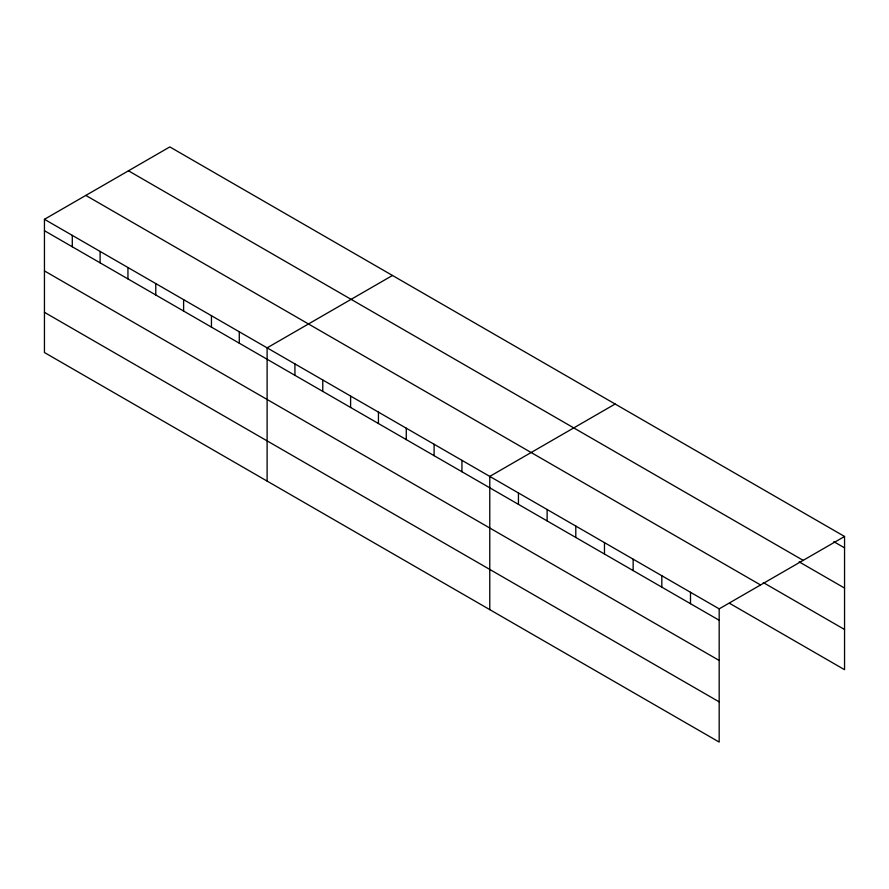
<?xml version="1.0" encoding="UTF-8"?>
<svg xmlns="http://www.w3.org/2000/svg" width="889" height="889" viewBox="0 0 889 889"><rect width="100%" height="100%" fill="white"/><g stroke="black" fill="none" stroke-linecap="round" stroke-linejoin="round"><path stroke-width="1.33" d="M719.179 660.46L719.179 608.854L44.45 219.305L44.45 352.533L719.179 742.082L719.179 660.46L44.45 270.912M729.847 603.475L844.55 669.695L844.55 536.467L169.821 146.918L44.45 219.305M392.482 275.468L267.111 347.855L267.111 481.082M615.144 404.017L489.772 476.404L489.772 609.632M719.179 608.854L844.55 536.467M833.793 541.657L844.55 547.868M128.449 170.799L803.178 560.359M799.144 561.859L844.55 588.074M763.307 582.584L844.55 629.49M85.822 195.413L760.551 584.962M44.45 230.707L719.179 620.255M44.45 312.328L719.179 701.877M690.497 592.296L690.497 603.698M661.827 575.739L661.827 587.14M633.146 559.181L633.146 570.582M604.476 542.623L604.476 554.025M575.794 526.077L575.794 537.478M547.124 509.519L547.124 520.921M518.443 492.962L518.443 504.363M461.936 460.335L461.936 471.737M434.099 444.267L434.099 455.668M406.273 428.198L406.273 439.599M378.436 412.129L378.436 423.531M350.61 396.061L350.61 407.462M322.774 379.992L322.774 391.393M294.937 363.923L294.937 375.325M239.274 331.786L239.274 343.187M211.449 315.717L211.449 327.119M183.612 299.649L183.612 311.05M155.775 283.58L155.775 294.981M127.949 267.511L127.949 278.913M100.113 251.443L100.113 262.844M72.287 235.374L72.287 246.775"/></g></svg>
